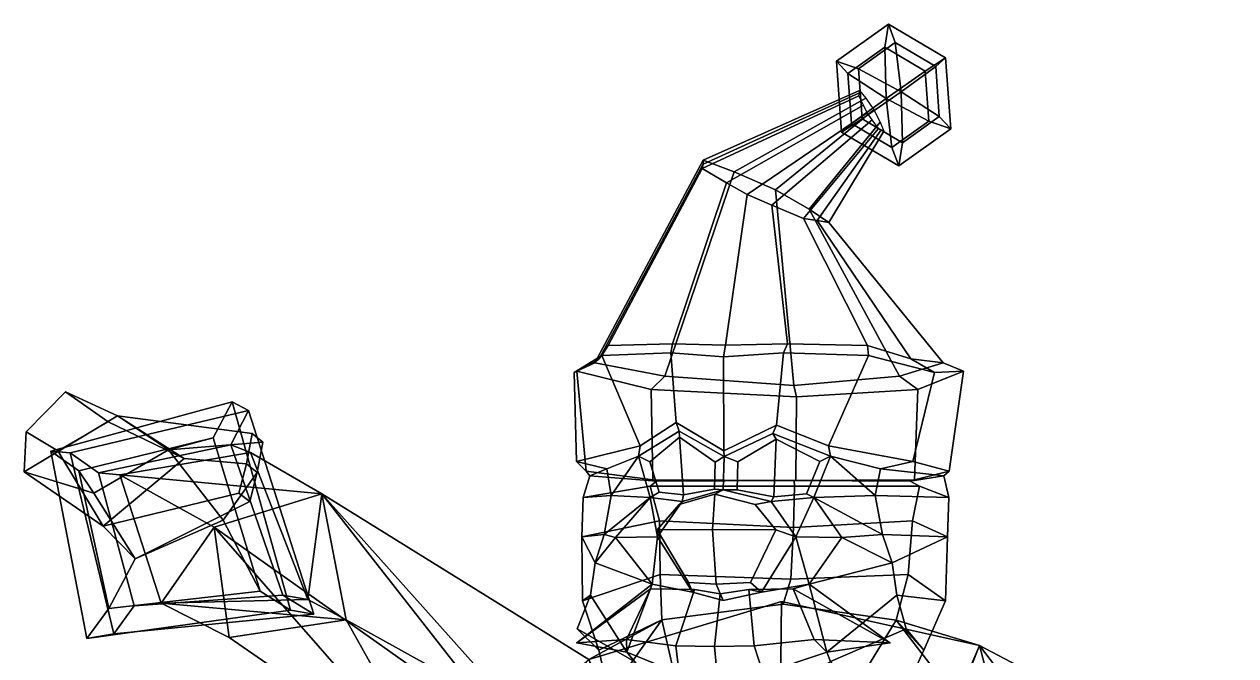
# Model space of a CAD drawing. Extents: x -251 to 174, y -153 to 348.
# Drawn here: x -250.7 to 148, y 140.1 to 347.9 of the extents above; entities that cross this region are included whole.
import ezdxf

# ---------------------------------------------------------------- set-up
doc = ezdxf.new("R2010")
doc.units = 0

msp = doc.modelspace()

# ---------------------------------------------------------------- linework, layer by layer
for p in [(-68.885201, 144.288254, 84.711647), (34.147015, 144.288254, 106.362289)]:
    msp.add_point(p)
for points in [[(16.60026, 335.688568, 54.232018), (20.367523, 331.656921, 68.782089), (32.472191, 340.27594, 70.689133), (33.718914, 347.877747, 56.928993)], [(16.60026, 335.688568, 54.232018), (33.718914, 347.877747, 56.928993), (35.939133, 341.829742, 42.638439), (23.834465, 333.210693, 40.731392)], [(32.472191, 340.27594, 70.689133), (45.752136, 332.418335, 71.955933), (52.499546, 336.76535, 58.720512), (33.718914, 347.877747, 56.928993)], [(35.939133, 341.829742, 42.638439), (33.718914, 347.877747, 56.928993), (52.499546, 336.76535, 58.720512), (49.219082, 333.972107, 43.905239)], [(20.367523, 331.656921, 68.782089), (32.92939, 323.477448, 75.858376), (32.472191, 340.27594, 70.689133)], [(23.834465, 333.210693, 40.731392), (35.939133, 341.829742, 42.638439), (37.83239, 325.674896, 36.188686)], [(32.92939, 323.477448, 75.858376), (45.752136, 332.418335, 71.955933), (32.472191, 340.27594, 70.689133)], [(37.83239, 325.674896, 36.188686), (35.939133, 341.829742, 42.638439), (49.219082, 333.972107, 43.905239)], [(18.262318, 312.387024, 53.326569), (21.542753, 315.180237, 68.141838), (20.367523, 331.656921, 68.782089), (16.60026, 335.688568, 54.232018)], [(18.262318, 312.387024, 53.326569), (16.60026, 335.688568, 54.232018), (23.834465, 333.210693, 40.731392), (25.009697, 316.734009, 40.091145)], [(46.927338, 315.941589, 71.315674), (54.161575, 313.463776, 57.815063), (52.499546, 336.76535, 58.720512), (45.752136, 332.418335, 71.955933)], [(50.394279, 317.495361, 43.264984), (49.219082, 333.972107, 43.905239), (52.499546, 336.76535, 58.720512), (54.161575, 313.463776, 57.815063)], [(21.542753, 315.180237, 68.141838), (32.92939, 323.477448, 75.858376), (20.367523, 331.656921, 68.782089)], [(25.009697, 316.734009, 40.091145), (23.834465, 333.210693, 40.731392), (37.83239, 325.674896, 36.188686)], [(32.92939, 323.477448, 75.858376), (46.927338, 315.941589, 71.315674), (45.752136, 332.418335, 71.955933)], [(37.83239, 325.674896, 36.188686), (49.219082, 333.972107, 43.905239), (50.394279, 317.495361, 43.264984)], [(23.947805, 324.333191, 61.033344), (24.102413, 325.256683, 56.702782), (-27.31797, 301.8508, 50.221516), (-27.641996, 300.433929, 64.377243)], [(25.453449, 321.223785, 63.204411), (23.947805, 324.333191, 61.033344), (-27.641996, 300.433929, 64.377243), (-19.574299, 295.673004, 72.574875)], [(24.102413, 325.256683, 56.702782), (24.18375, 326.074646, 53.20768), (-27.282274, 303.105438, 38.76656), (-27.31797, 301.8508, 50.221516)], [(24.18375, 326.074646, 53.20768), (26.213503, 323.591064, 49.875671), (-17.099512, 299.306641, 29.203596), (-27.282274, 303.105438, 38.76656)], [(26.213503, 323.591064, 49.875671), (28.882095, 319.727509, 47.687321), (-3.469166, 293.394836, 23.851627), (-17.099512, 299.306641, 29.203596)], [(21.542753, 315.180237, 68.141838), (34.82267, 307.32254, 69.40863), (32.92939, 323.477448, 75.858376)], [(25.009697, 316.734009, 40.091145), (37.83239, 325.674896, 36.188686), (38.289616, 308.876343, 41.357941)], [(34.82267, 307.32254, 69.40863), (46.927338, 315.941589, 71.315674), (32.92939, 323.477448, 75.858376)], [(38.289616, 308.876343, 41.357941), (37.83239, 325.674896, 36.188686), (50.394279, 317.495361, 43.264984)], [(26.728287, 318.742218, 64.488617), (25.453449, 321.223785, 63.204411), (-19.574299, 295.673004, 72.574875), (-12.804711, 291.873779, 77.69101)], [(30.963217, 315.595215, 50.081543), (7.614894, 287.068115, 33.184387), (-3.469166, 293.394836, 23.851627), (28.882095, 319.727509, 47.687321)], [(26.728287, 318.742218, 64.488617), (-12.804711, 291.873779, 77.69101), (-4.676952, 288.295868, 74.974411), (28.316483, 316.404053, 63.328506)], [(28.316483, 316.404053, 63.328506), (-4.676952, 288.295868, 74.974411), (5.717985, 283.914124, 69.750587), (30.359058, 313.540253, 61.311234)], [(32.121017, 312.712738, 53.551716), (14.018085, 282.653564, 45.418877), (7.614894, 287.068115, 33.184387), (30.963217, 315.595215, 50.081543)], [(18.262318, 312.387024, 53.326569), (25.009697, 316.734009, 40.091145), (38.289616, 308.876343, 41.357941), (37.042923, 301.274597, 55.118084)], [(18.262318, 312.387024, 53.326569), (37.042923, 301.274597, 55.118084), (34.82267, 307.32254, 69.40863), (21.542753, 315.180237, 68.141838)], [(37.042923, 301.274597, 55.118084), (54.161575, 313.463776, 57.815063), (46.927338, 315.941589, 71.315674), (34.82267, 307.32254, 69.40863)], [(37.042923, 301.274597, 55.118084), (38.289616, 308.876343, 41.357941), (50.394279, 317.495361, 43.264984), (54.161575, 313.463776, 57.815063)], [(30.359058, 313.540253, 61.311234), (5.717985, 283.914124, 69.750587), (10.187278, 283.278229, 56.262554), (31.310318, 313.12262, 57.015202)], [(31.310318, 313.12262, 57.015202), (10.187278, 283.278229, 56.262554), (14.018085, 282.653564, 45.418877), (32.121017, 312.712738, 53.551716)], [(-39.903584, 232.039337, 9.385427), (-62.885845, 236.464981, 25.727177), (-27.282274, 303.105438, 38.76656), (-17.099512, 299.306641, 29.203596)], [(-62.885845, 236.464981, 25.727177), (-61.548069, 237.739258, 49.138252), (-27.31797, 301.8508, 50.221516), (-27.282274, 303.105438, 38.76656)], [(-61.548069, 237.739258, 49.138252), (-58.521019, 242.166031, 77.668503), (-27.641996, 300.433929, 64.377243), (-27.31797, 301.8508, 50.221516)], [(-58.521019, 242.166031, 77.668503), (-37.363564, 242.653656, 95.050522), (-19.574299, 295.673004, 72.574875), (-27.641996, 300.433929, 64.377243)], [(2.560421, 229.04715, -0.962865), (-39.903584, 232.039337, 9.385427), (-17.099512, 299.306641, 29.203596), (-3.469166, 293.394836, 23.851627)], [(-19.94198, 242.279831, 106.122742), (-12.804711, 291.873779, 77.69101), (-19.574299, 295.673004, 72.574875), (-37.363564, 242.653656, 95.050522)], [(-19.94198, 242.279831, 106.122742), (0.462636, 242.653656, 102.999115), (-4.676952, 288.295868, 74.974411), (-12.804711, 291.873779, 77.69101)], [(2.560421, 229.04715, -0.962865), (-3.469166, 293.394836, 23.851627), (7.614894, 287.068115, 33.184387), (37.267727, 232.039337, 25.601797)], [(26.826836, 242.166031, 95.603043), (5.717985, 283.914124, 69.750587), (-4.676952, 288.295868, 74.974411), (0.462636, 242.653656, 102.999115)], [(37.267727, 232.039337, 25.601797), (7.614894, 287.068115, 33.184387), (14.018085, 282.653564, 45.418877), (51.728695, 236.464981, 49.811668)], [(41.081192, 237.739258, 70.704224), (10.187278, 283.278229, 56.262554), (5.717985, 283.914124, 69.750587), (26.826836, 242.166031, 95.603043)], [(51.728695, 236.464981, 49.811668), (14.018085, 282.653564, 45.418877), (10.187278, 283.278229, 56.262554), (41.081192, 237.739258, 70.704224)], [(-60.580658, 238.872757, 81.569801), (-58.521019, 242.166031, 77.668503), (-61.548069, 237.739258, 49.138252), (-69.68602, 233.297241, 48.453224)], [(-37.930912, 239.779175, 99.596313), (-37.363564, 242.653656, 95.050522), (-58.521019, 242.166031, 77.668503), (-60.580658, 238.872757, 81.569801)], [(-36.122917, 216.790405, 102.185448), (-37.930912, 239.779175, 99.596313), (-60.580658, 238.872757, 81.569801), (-48.026466, 209.125778, 87.875732)], [(-20.598272, 238.388077, 109.245926), (-19.94198, 242.279831, 106.122742), (-37.363564, 242.653656, 95.050522), (-37.930912, 239.779175, 99.596313)], [(-20.523211, 207.539749, 108.888733), (-20.598272, 238.388077, 109.245926), (-37.930912, 239.779175, 99.596313), (-36.122917, 216.790405, 102.185448)], [(-20.598272, 238.388077, 109.245926), (-0.847666, 239.779175, 107.388802), (0.462636, 242.653656, 102.999115), (-19.94198, 242.279831, 106.122742)], [(-20.523211, 207.539749, 108.888733), (-3.158054, 215.929977, 109.107872), (-0.847666, 239.779175, 107.388802), (-20.598272, 238.388077, 109.245926)], [(-3.158054, 215.929977, 109.107872), (13.944991, 209.125778, 100.898094), (27.142014, 238.872757, 100.00338), (-0.847666, 239.779175, 107.388802)], [(-0.847666, 239.779175, 107.388802), (27.142014, 238.872757, 100.00338), (26.826836, 242.166031, 95.603043), (0.462636, 242.653656, 102.999115)], [(27.142014, 238.872757, 100.00338), (48.806557, 233.297241, 73.352623), (41.081192, 237.739258, 70.704224), (26.826836, 242.166031, 95.603043)], [(-48.026466, 209.125778, 87.875732), (-60.580658, 238.872757, 81.569801), (-69.68602, 233.297241, 48.453224), (-69.001564, 203.964401, 64.416466)], [(-69.68602, 233.297241, 48.453224), (-61.548069, 237.739258, 49.138252), (-62.885845, 236.464981, 25.727177), (-68.814362, 233.682846, 22.81164)], [(-68.814362, 233.682846, 22.81164), (-62.885845, 236.464981, 25.727177), (-39.903584, 232.039337, 9.385427), (-44.418079, 227.651337, 4.612117)], [(13.944991, 209.125778, 100.898094), (41.754856, 203.964401, 87.690239), (48.806557, 233.297241, 73.352623), (27.142014, 238.872757, 100.00338)], [(58.329281, 233.682846, 49.528931), (43.32164, 227.651337, 23.049278), (37.267727, 232.039337, 25.601797), (51.728695, 236.464981, 49.811668)], [(48.806557, 233.297241, 73.352623), (58.329281, 233.682846, 49.528931), (51.728695, 236.464981, 49.811668), (41.081192, 237.739258, 70.704224)], [(-69.001564, 203.964401, 64.416466), (-69.68602, 233.297241, 48.453224), (-68.814362, 233.682846, 22.81164), (-65.793213, 200.77388, 27.428215)], [(-65.793213, 200.77388, 27.428215), (-68.814362, 233.682846, 22.81164), (-44.418079, 227.651337, 4.612117), (-43.802486, 197.981216, 5.93472)], [(-44.418079, 227.651337, 4.612117), (-39.903584, 232.039337, 9.385427), (2.560421, 229.04715, -0.962865), (3.478807, 225.216034, -5.333326)], [(43.32164, 227.651337, 23.049278), (3.478807, 225.216034, -5.333326), (2.560421, 229.04715, -0.962865), (37.267727, 232.039337, 25.601797)], [(41.754856, 203.964401, 87.690239), (53.705505, 200.77388, 52.53904), (58.329281, 233.682846, 49.528931), (48.806557, 233.297241, 73.352623)], [(53.705505, 200.77388, 52.53904), (42.225777, 197.981216, 24.012243), (43.32164, 227.651337, 23.049278), (58.329281, 233.682846, 49.528931)], [(-43.802486, 197.981216, 5.93472), (-44.418079, 227.651337, 4.612117), (3.478807, 225.216034, -5.333326), (3.182171, 197.77095, -3.921686)], [(42.225777, 197.981216, 24.012243), (3.182171, 197.77095, -3.921686), (3.478807, 225.216034, -5.333326), (43.32164, 227.651337, 23.049278)], [(-249.99025, 213.714417, 196.077484), (-237.122879, 226.944199, 207.235046), (-220.018188, 219.050919, 147.768066), (-250.663239, 200.60878, 142.617752)], [(-239.597839, 207.504974, 213.576706), (-223.058472, 216.996857, 215.990356), (-237.122879, 226.944199, 207.235046), (-249.99025, 213.714417, 196.077484)], [(-241.904297, 207.381897, 129.790192), (-182.288712, 223.604858, 140.896866), (-176.842255, 220.822098, 108.68821), (-235.528549, 206.849197, 96.879097)], [(-241.904297, 207.381897, 129.790192), (-232.736069, 200.954971, 131.930222), (-188.534805, 211.77916, 139.994461), (-182.288712, 223.604858, 140.896866)], [(-223.058472, 216.996857, 215.990356), (-198.00856, 204.940826, 175.283005), (-220.018188, 219.050919, 147.768066), (-237.122879, 226.944199, 207.235046)], [(-163.073944, 155.092224, 148.088837), (-182.288712, 223.604858, 140.896866), (-188.534805, 211.77916, 139.994461), (-173.016113, 161.341599, 145.792847)], [(-155.410233, 153.705215, 115.476723), (-176.842255, 220.822098, 108.68821), (-182.288712, 223.604858, 140.896866), (-163.073944, 155.092224, 148.088837)], [(-235.528549, 206.849197, 96.879097), (-176.842255, 220.822098, 108.68821), (-182.737366, 209.491104, 107.842323), (-226.244904, 200.292496, 99.047775)], [(-155.410233, 153.705215, 115.476723), (-165.54921, 160.03186, 113.136887), (-182.737366, 209.491104, 107.842323), (-176.842255, 220.822098, 108.68821)], [(-250.663239, 200.60878, 142.617752), (-220.018188, 219.050919, 147.768066), (-203.229614, 207.82457, 123.616676), (-227.813248, 193.551941, 120.468842)], [(-239.597839, 207.504974, 213.576706), (-224.742737, 182.685913, 158.045807), (-198.00856, 204.940826, 175.283005), (-223.058472, 216.996857, 215.990356)], [(-175.701981, 213.199554, 180.950134), (-172.109634, 210.388748, 170.187088), (-203.229614, 207.82457, 123.616676), (-220.018188, 219.050919, 147.768066)], [(-177.56076, 203.230194, 183.618561), (-175.701981, 213.199554, 180.950134), (-220.018188, 219.050919, 147.768066), (-198.00856, 204.940826, 175.283005)], [(-36.122917, 216.790405, 102.185448), (-48.026466, 209.125778, 87.875732), (-48.605999, 205.736954, 87.369194), (-35.168003, 213.96315, 102.683731)], [(-20.523211, 207.539749, 108.888733), (-36.122917, 216.790405, 102.185448), (-35.168003, 213.96315, 102.683731), (-20.35272, 205.662903, 107.814117)], [(-20.523211, 207.539749, 108.888733), (-20.35272, 205.662903, 107.814117), (-4.327537, 213.15976, 109.160065), (-3.158054, 215.929977, 109.107872)], [(-3.158054, 215.929977, 109.107872), (-4.327537, 213.15976, 109.160065), (14.597737, 205.736954, 100.650497), (13.944991, 209.125778, 100.898094)], [(-239.597839, 207.504974, 213.576706), (-249.99025, 213.714417, 196.077484), (-250.663239, 200.60878, 142.617752), (-224.742737, 182.685913, 158.045807)], [(-227.813248, 193.551941, 120.468842), (-203.229614, 207.82457, 123.616676), (-188.534805, 211.77916, 139.994461), (-232.736069, 200.954971, 131.930222)], [(-185.259842, 184.627213, 134.23317), (-173.016113, 161.341599, 145.792847), (-188.534805, 211.77916, 139.994461), (-203.229614, 207.82457, 123.616676)], [(-177.56076, 203.230194, 183.618561), (-174.074936, 200.415665, 172.79924), (-172.109634, 210.388748, 170.187088), (-175.701981, 213.199554, 180.950134)], [(-35.087959, 212.005417, 100.426788), (-35.168003, 213.96315, 102.683731), (-48.605999, 205.736954, 87.369194), (-44.861164, 203.875641, 88.176247)], [(-33.795559, 192.964401, 98.703468), (-35.087959, 212.005417, 100.426788), (-44.861164, 203.875641, 88.176247), (-41.740864, 193.90303, 91.771599)], [(-35.087959, 212.005417, 100.426788), (-23.383511, 203.815704, 104.524185), (-20.35272, 205.662903, 107.814117), (-35.168003, 213.96315, 102.683731)], [(-23.383511, 203.815704, 104.524185), (-35.087959, 212.005417, 100.426788), (-33.795559, 192.964401, 98.703468), (-23.549593, 194.901428, 105.314545)], [(-3.228656, 211.327026, 106.909927), (-4.327537, 213.15976, 109.160065), (-20.35272, 205.662903, 107.814117), (-15.869341, 203.931366, 106.290306)], [(-15.869341, 203.931366, 106.290306), (-16.076239, 194.637573, 107.27491), (-4.042614, 192.36908, 104.300507), (-3.228656, 211.327026, 106.909927)], [(-3.228656, 211.327026, 106.909927), (11.109548, 204.004852, 97.34874), (14.597737, 205.736954, 100.650497), (-4.327537, 213.15976, 109.160065)], [(-4.042614, 192.36908, 104.300507), (6.73774, 193.373718, 100.068336), (11.109548, 204.004852, 97.34874), (-3.228656, 211.327026, 106.909927)], [(-221.181656, 147.268127, 101.925743), (-230.107834, 145.690384, 135.304352), (-241.904297, 207.381897, 129.790192), (-235.528549, 206.849197, 96.879097)], [(-230.107834, 145.690384, 135.304352), (-222.87706, 155.63562, 136.477432), (-232.736069, 200.954971, 131.930222), (-241.904297, 207.381897, 129.790192)], [(-226.244904, 200.292496, 99.047775), (-182.737366, 209.491104, 107.842323), (-176.259842, 206.934494, 71.918167), (-219.165771, 199.569901, 63.186707)], [(-174.074936, 200.415665, 172.79924), (-185.259842, 184.627213, 134.23317), (-203.229614, 207.82457, 123.616676), (-172.109634, 210.388748, 170.187088)], [(-176.259842, 206.934494, 71.918167), (-182.737366, 209.491104, 107.842323), (-165.54921, 160.03186, 113.136887), (-157.405945, 158.603439, 77.52282)], [(-58.998161, 201.552902, 67.982437), (-48.605999, 205.736954, 87.369194), (-48.026466, 209.125778, 87.875732), (-69.001564, 203.964401, 64.416466)], [(31.056265, 201.552902, 86.905991), (41.754856, 203.964401, 87.690239), (13.944991, 209.125778, 100.898094), (14.597737, 205.736954, 100.650497)], [(-221.181656, 147.268127, 101.925743), (-235.528549, 206.849197, 96.879097), (-226.244904, 200.292496, 99.047775), (-214.475311, 156.467789, 103.014587)], [(-180.055786, 193.616898, 185.991074), (-177.56076, 203.230194, 183.618561), (-198.00856, 204.940826, 175.283005), (-224.742737, 182.685913, 158.045807)], [(-219.165771, 199.569901, 63.186707), (-176.259842, 206.934494, 71.918167), (-152.708481, 193.38707, 26.073833)], [(-157.405945, 158.603439, 77.52282), (-152.708481, 193.38707, 26.073833), (-176.259842, 206.934494, 71.918167)], [(-69.001564, 203.964401, 64.416466), (-65.793213, 200.77388, 27.428215), (-64.563927, 199.226501, 28.809298), (-58.998161, 201.552902, 67.982437)], [(-57.500027, 192.745911, 68.912224), (-48.605999, 205.736954, 87.369194), (-58.998161, 201.552902, 67.982437)], [(-44.758251, 192.099197, 92.163612), (-48.605999, 205.736954, 87.369194), (-57.500027, 192.745911, 68.912224)], [(-41.740864, 193.90303, 91.771599), (-44.861164, 203.875641, 88.176247), (-48.605999, 205.736954, 87.369194), (-44.758251, 192.099197, 92.163612)], [(-23.549593, 194.901428, 105.314545), (-20.6649, 194.643753, 109.233925), (-20.35272, 205.662903, 107.814117), (-23.383511, 203.815704, 104.524185)], [(-16.076239, 194.637573, 107.27491), (-15.869341, 203.931366, 106.290306), (-20.35272, 205.662903, 107.814117), (-20.6649, 194.643753, 109.233925)], [(6.73774, 193.373718, 100.068336), (9.12528, 192.099197, 103.486412), (14.597737, 205.736954, 100.650497), (11.109548, 204.004852, 97.34874)], [(9.12528, 192.099197, 103.486412), (29.284111, 192.745911, 87.148582), (14.597737, 205.736954, 100.650497)], [(29.284111, 192.745911, 87.148582), (31.056265, 201.552902, 86.905991), (14.597737, 205.736954, 100.650497)], [(41.754856, 203.964401, 87.690239), (31.056265, 201.552902, 86.905991), (51.918343, 199.226501, 53.286263), (53.705505, 200.77388, 52.53904)], [(-224.742737, 182.685913, 158.045807), (-250.663239, 200.60878, 142.617752), (-227.813248, 193.551941, 120.468842), (-214.12706, 171.935776, 129.662796)], [(-214.12706, 171.935776, 129.662796), (-227.813248, 193.551941, 120.468842), (-232.736069, 200.954971, 131.930222), (-222.87706, 155.63562, 136.477432)], [(-205.554413, 157.351456, 67.484093), (-214.475311, 156.467789, 103.014587), (-226.244904, 200.292496, 99.047775), (-219.165771, 199.569901, 63.186707)], [(-219.165771, 199.569901, 63.186707), (-152.708481, 193.38707, 26.073833), (-188.142914, 182.398254, 2.842585)], [(-205.554413, 157.351456, 67.484093), (-219.165771, 199.569901, 63.186707), (-188.142914, 182.398254, 2.842585)], [(-176.462692, 190.797516, 175.191299), (-214.12706, 171.935776, 129.662796), (-185.259842, 184.627213, 134.23317), (-174.074936, 200.415665, 172.79924)], [(-180.055786, 193.616898, 185.991074), (-176.462692, 190.797516, 175.191299), (-174.074936, 200.415665, 172.79924), (-177.56076, 203.230194, 183.618561)], [(-58.998161, 201.552902, 67.982437), (-64.563927, 199.226501, 28.809298), (-66.717087, 192.128128, 29.5336), (-57.500027, 192.745911, 68.912224)], [(-65.793213, 200.77388, 27.428215), (-43.802486, 197.981216, 5.93472), (-42.596466, 197.528778, 6.336473), (-64.563927, 199.226501, 28.809298)], [(31.056265, 201.552902, 86.905991), (29.284111, 192.745911, 87.148582), (53.571365, 192.128128, 54.810375), (51.918343, 199.226501, 53.286263)], [(53.705505, 200.77388, 52.53904), (51.918343, 199.226501, 53.286263), (40.854088, 197.528778, 23.87233), (42.225777, 197.981216, 24.012243)], [(-67.178268, 179.223236, 31.621109), (-66.717087, 192.128128, 29.5336), (-44.68734, 195.871887, 3.368908), (-41.647038, 184.448059, 2.411558)], [(-66.717087, 192.128128, 29.5336), (-64.563927, 199.226501, 28.809298), (-42.596466, 197.528778, 6.336473), (-44.68734, 195.871887, 3.368908)], [(-44.68734, 195.871887, 3.368908), (-42.596466, 197.528778, 6.336473), (2.677992, 197.685959, -1.785644), (2.763051, 195.874313, -2.256249)], [(-41.647038, 184.448059, 2.411558), (-44.68734, 195.871887, 3.368908), (2.763051, 195.874313, -2.256249), (2.47396, 182.306244, -0.880545)], [(-43.802486, 197.981216, 5.93472), (3.182171, 197.77095, -3.921686), (2.677992, 197.685959, -1.785644), (-42.596466, 197.528778, 6.336473)], [(41.538235, 184.448059, 19.89167), (2.47396, 182.306244, -0.880545), (2.763051, 195.874313, -2.256249), (43.936058, 195.871887, 21.991758)], [(42.225777, 197.981216, 24.012243), (40.854088, 197.528778, 23.87233), (2.677992, 197.685959, -1.785644), (3.182171, 197.77095, -3.921686)], [(43.936058, 195.871887, 21.991758), (2.763051, 195.874313, -2.256249), (2.677992, 197.685959, -1.785644), (40.854088, 197.528778, 23.87233)], [(53.571365, 192.128128, 54.810375), (43.936058, 195.871887, 21.991758), (40.854088, 197.528778, 23.87233), (51.918343, 199.226501, 53.286263)], [(53.153336, 179.223236, 56.906956), (41.538235, 184.448059, 19.89167), (43.936058, 195.871887, 21.991758), (53.571365, 192.128128, 54.810375)], [(-180.055786, 193.616898, 185.991074), (-224.742737, 182.685913, 158.045807), (-214.12706, 171.935776, 129.662796), (-176.462692, 190.797516, 175.191299)], [(-89.472061, 112.4664, -41.217873), (-188.142914, 182.398254, 2.842585), (-152.708481, 193.38707, 26.073833)], [(-157.405945, 158.603439, 77.52282), (-144.688171, 151.888489, 56.458202), (-152.708481, 193.38707, 26.073833)], [(-87.108925, 119.967316, 33.907375), (-64.87886, 138.861862, -21.617037), (-152.708481, 193.38707, 26.073833)], [(-87.108925, 119.967316, 33.907375), (-152.708481, 193.38707, 26.073833), (-144.688171, 151.888489, 56.458202)], [(-89.472061, 112.4664, -41.217873), (-152.708481, 193.38707, 26.073833), (-64.87886, 138.861862, -21.617037)], [(-57.500027, 192.745911, 68.912224), (-66.717087, 192.128128, 29.5336), (-67.178268, 179.223236, 31.621109), (-59.873589, 179.945206, 68.188202)], [(-59.873589, 179.945206, 68.188202), (-44.758251, 192.099197, 92.163612), (-57.500027, 192.745911, 68.912224)], [(-56.133587, 179.031647, 92.988731), (-44.758251, 192.099197, 92.163612), (-59.873589, 179.945206, 68.188202)], [(-56.133587, 179.031647, 92.988731), (-42.270725, 179.166458, 99.041306), (-44.758251, 192.099197, 92.163612)], [(-33.795559, 192.964401, 98.703468), (-41.740864, 193.90303, 91.771599), (-44.758251, 192.099197, 92.163612), (-34.217751, 190.816147, 100.874535)], [(-42.270725, 179.166458, 99.041306), (-34.217751, 190.816147, 100.874535), (-44.758251, 192.099197, 92.163612)], [(-24.250538, 181.648529, 127.569313), (-23.403324, 193.217377, 123.537544), (-35.172298, 189.878647, 117.409065), (-42.422512, 181.503021, 117.078979)], [(-23.403324, 193.217377, 123.537544), (-20.6649, 194.643753, 109.233925), (-34.217751, 190.816147, 100.874535), (-35.172298, 189.878647, 117.409065)], [(-33.795559, 192.964401, 98.703468), (-34.217751, 190.816147, 100.874535), (-20.6649, 194.643753, 109.233925), (-23.549593, 194.901428, 105.314545)], [(-24.250538, 181.648529, 127.569313), (-3.393203, 181.503021, 125.280396), (-10.16306, 189.878647, 122.664375), (-23.403324, 193.217377, 123.537544)], [(-23.403324, 193.217377, 123.537544), (-10.16306, 189.878647, 122.664375), (-4.893706, 190.816147, 107.03653), (-20.6649, 194.643753, 109.233925)], [(-4.042614, 192.36908, 104.300507), (-16.076239, 194.637573, 107.27491), (-20.6649, 194.643753, 109.233925), (-4.893706, 190.816147, 107.03653)], [(-4.042614, 192.36908, 104.300507), (-4.893706, 190.816147, 107.03653), (9.12528, 192.099197, 103.486412), (6.73774, 193.373718, 100.068336)], [(3.216028, 179.166458, 108.599655), (9.12528, 192.099197, 103.486412), (-4.893706, 190.816147, 107.03653)], [(18.342533, 179.031647, 108.638748), (9.12528, 192.099197, 103.486412), (3.216028, 179.166458, 108.599655)], [(31.748343, 179.945206, 87.441147), (29.284111, 192.745911, 87.148582), (9.12528, 192.099197, 103.486412)], [(18.342533, 179.031647, 108.638748), (31.748343, 179.945206, 87.441147), (9.12528, 192.099197, 103.486412)], [(29.284111, 192.745911, 87.148582), (31.748343, 179.945206, 87.441147), (53.153336, 179.223236, 56.906956), (53.571365, 192.128128, 54.810375)], [(-42.422512, 181.503021, 117.078979), (-35.172298, 189.878647, 117.409065), (-34.217751, 190.816147, 100.874535), (-42.270725, 179.166458, 99.041306)], [(-3.393203, 181.503021, 125.280396), (3.216028, 179.166458, 108.599655), (-4.893706, 190.816147, 107.03653), (-10.16306, 189.878647, 122.664375)], [(-214.12706, 171.935776, 129.662796), (-222.87706, 155.63562, 136.477432), (-173.016113, 161.341599, 145.792847), (-185.259842, 184.627213, 134.23317)], [(-67.006859, 158.152084, 32.953293), (-67.178268, 179.223236, 31.621109), (-41.647038, 184.448059, 2.411558), (-41.448647, 166.854721, 5.369524)], [(-41.448647, 166.854721, 5.369524), (-41.647038, 184.448059, 2.411558), (2.47396, 182.306244, -0.880545), (1.569927, 165.318695, 3.421622)], [(40.166046, 166.854721, 22.5196), (1.569927, 165.318695, 3.421622), (2.47396, 182.306244, -0.880545), (41.538235, 184.448059, 19.89167)], [(52.46022, 158.152084, 58.057472), (40.166046, 166.854721, 22.5196), (41.538235, 184.448059, 19.89167), (53.153336, 179.223236, 56.906956)], [(-205.554413, 157.351456, 67.484093), (-188.142914, 182.398254, 2.842585), (-183.225784, 146.125473, 27.657612)], [(-115.228775, 99.149605, -1.764535), (-188.142914, 182.398254, 2.842585), (-89.472061, 112.4664, -41.217873)], [(-183.225784, 146.125473, 27.657612), (-188.142914, 182.398254, 2.842585), (-115.228775, 99.149605, -1.764535)], [(-59.873589, 179.945206, 68.188202), (-67.178268, 179.223236, 31.621109), (-62.784962, 170.641037, 66.950432)], [(-62.784962, 170.641037, 66.950432), (-56.133587, 179.031647, 92.988731), (-59.873589, 179.945206, 68.188202)], [(-22.970608, 163.646805, 121.47831), (-24.250538, 181.648529, 127.569313), (-42.422512, 181.503021, 117.078979), (-32.061077, 164.182419, 114.161095)], [(-32.061077, 164.182419, 114.161095), (-42.422512, 181.503021, 117.078979), (-42.270725, 179.166458, 99.041306), (-30.814943, 161.003052, 101.093544)], [(-22.970608, 163.646805, 121.47831), (-11.703842, 164.182419, 118.43885), (-3.393203, 181.503021, 125.280396), (-24.250538, 181.648529, 127.569313)], [(-11.703842, 164.182419, 118.43885), (-8.096862, 161.003052, 105.867401), (3.216028, 179.166458, 108.599655), (-3.393203, 181.503021, 125.280396)], [(34.911674, 170.641037, 87.479889), (31.748343, 179.945206, 87.441147), (18.342533, 179.031647, 108.638748)], [(31.748343, 179.945206, 87.441147), (34.911674, 170.641037, 87.479889), (53.153336, 179.223236, 56.906956)], [(-64.401291, 159.958664, 66.738152), (-62.784962, 170.641037, 66.950432), (-67.178268, 179.223236, 31.621109), (-67.006859, 158.152084, 32.953293)], [(-44.079002, 163.593185, 92.214119), (-56.133587, 179.031647, 92.988731), (-62.784962, 170.641037, 66.950432)], [(-44.079002, 163.593185, 92.214119), (-42.270725, 179.166458, 99.041306), (-56.133587, 179.031647, 92.988731)], [(-30.814943, 161.003052, 101.093544), (-42.270725, 179.166458, 99.041306), (-44.079002, 163.593185, 92.214119)], [(-8.096862, 161.003052, 105.867401), (7.619287, 163.593185, 103.077713), (3.216028, 179.166458, 108.599655)], [(7.619287, 163.593185, 103.077713), (18.342533, 179.031647, 108.638748), (3.216028, 179.166458, 108.599655)], [(7.619287, 163.593185, 103.077713), (34.911674, 170.641037, 87.479889), (18.342533, 179.031647, 108.638748)], [(36.476738, 159.958664, 87.936134), (52.46022, 158.152084, 58.057472), (53.153336, 179.223236, 56.906956), (34.911674, 170.641037, 87.479889)], [(-64.401291, 159.958664, 66.738152), (-52.409637, 141.254669, 96.869667), (-44.079002, 163.593185, 92.214119), (-62.784962, 170.641037, 66.950432)], [(36.476738, 159.958664, 87.936134), (34.911674, 170.641037, 87.479889), (7.619287, 163.593185, 103.077713), (13.371485, 141.254669, 110.692566)], [(-44.647808, 162.135315, 106.568405), (-44.079002, 163.593185, 92.214119), (-68.885201, 144.288254, 84.711647)], [(-68.885201, 144.288254, 84.711647), (-44.079002, 163.593185, 92.214119), (-52.409637, 141.254669, 96.869667)], [(-61.57539, 141.897568, 38.257587), (-67.006859, 158.152084, 32.953293), (-41.448647, 166.854721, 5.369524), (-40.920048, 151.909851, 10.519387)], [(-44.647808, 162.135315, 106.568405), (-30.112228, 161.878403, 109.742584), (-30.814943, 161.003052, 101.093544), (-44.079002, 163.593185, 92.214119)], [(-40.920048, 151.909851, 10.519387), (-41.448647, 166.854721, 5.369524), (1.569927, 165.318695, 3.421622), (-0.929868, 156.988342, -6.382339)], [(-22.970608, 163.646805, 121.47831), (-32.061077, 164.182419, 114.161095), (-30.814943, 161.003052, 101.093544), (-20.685173, 158.249634, 109.330399)], [(-22.970608, 163.646805, 121.47831), (-20.685173, 158.249634, 109.330399), (-8.096862, 161.003052, 105.867401), (-11.703842, 164.182419, 118.43885)], [(2.362433, 162.135315, 116.446884), (7.619287, 163.593185, 103.077713), (-8.096862, 161.003052, 105.867401), (-12.22135, 161.878403, 113.502083)], [(36.240299, 151.775574, 16.216881), (-0.929868, 156.988342, -6.382339), (1.569927, 165.318695, 3.421622), (40.166046, 166.854721, 22.5196)], [(2.362433, 162.135315, 116.446884), (34.147015, 144.288254, 106.362289), (7.619287, 163.593185, 103.077713)], [(34.147015, 144.288254, 106.362289), (13.371485, 141.254669, 110.692566), (7.619287, 163.593185, 103.077713)], [(45.353172, 141.897568, 60.726986), (36.240299, 151.775574, 16.216881), (40.166046, 166.854721, 22.5196), (52.46022, 158.152084, 58.057472)], [(-230.107834, 145.690384, 135.304352), (-163.073944, 155.092224, 148.088837), (-173.016113, 161.341599, 145.792847), (-222.87706, 155.63562, 136.477432)], [(-221.181656, 147.268127, 101.925743), (-214.475311, 156.467789, 103.014587), (-165.54921, 160.03186, 113.136887), (-155.410233, 153.705215, 115.476723)], [(-157.405945, 158.603439, 77.52282), (-165.54921, 160.03186, 113.136887), (-214.475311, 156.467789, 103.014587), (-205.554413, 157.351456, 67.484093)], [(-52.535263, 145.462173, 107.2976), (-44.647808, 162.135315, 106.568405), (-68.885201, 144.288254, 84.711647)], [(-64.401291, 159.958664, 66.738152), (-68.737663, 148.940704, 69.046944), (-49.853664, 138.15094, 88.069008), (-52.409637, 141.254669, 96.869667)], [(-61.57539, 141.897568, 38.257587), (-68.737663, 148.940704, 69.046944), (-64.401291, 159.958664, 66.738152), (-67.006859, 158.152084, 32.953293)], [(-30.112228, 161.878403, 109.742584), (-44.647808, 162.135315, 106.568405), (-52.535263, 145.462173, 107.2976), (-36.294228, 143.277603, 119.664276)], [(-36.294228, 143.277603, 119.664276), (-23.567049, 143.075333, 123.044823), (-21.737444, 160.482864, 114.337997), (-30.112228, 161.878403, 109.742584)], [(-21.737444, 160.482864, 114.337997), (-20.685173, 158.249634, 109.330399), (-30.814943, 161.003052, 101.093544), (-30.112228, 161.878403, 109.742584)], [(-10.555659, 143.277603, 125.072845), (-12.22135, 161.878403, 113.502083), (-21.737444, 160.482864, 114.337997), (-23.567049, 143.075333, 123.044823)], [(-21.737444, 160.482864, 114.337997), (-12.22135, 161.878403, 113.502083), (-8.096862, 161.003052, 105.867401), (-20.685173, 158.249634, 109.330399)], [(-12.22135, 161.878403, 113.502083), (-10.555659, 143.277603, 125.072845), (9.289283, 145.462173, 120.289078), (2.362433, 162.135315, 116.446884)], [(9.289283, 145.462173, 120.289078), (34.147015, 144.288254, 106.362289), (2.362433, 162.135315, 116.446884)], [(36.476738, 159.958664, 87.936134), (13.371485, 141.254669, 110.692566), (14.573924, 138.15094, 101.607483), (39.517067, 148.940704, 91.795021)], [(45.353172, 141.897568, 60.726986), (52.46022, 158.152084, 58.057472), (36.476738, 159.958664, 87.936134), (39.517067, 148.940704, 91.795021)], [(-205.554413, 157.351456, 67.484093), (-144.688171, 151.888489, 56.458202), (-157.405945, 158.603439, 77.52282)], [(-205.554413, 157.351456, 67.484093), (-183.225784, 146.125473, 27.657612), (-144.688171, 151.888489, 56.458202)], [(-1.534063, 157.888382, -25.7314), (-1.822662, 128.579041, -61.088802), (-59.351532, 124.044281, -55.469215), (-64.87886, 138.861862, -21.617037)], [(-1.534063, 157.888382, -25.7314), (-64.87886, 138.861862, -21.617037), (-40.920048, 151.909851, 10.519387), (-0.929868, 156.988342, -6.382339)], [(-1.534063, 157.888382, -25.7314), (63.657452, 143.408295, -23.351297), (55.809704, 123.796379, -55.656818), (-1.822662, 128.579041, -61.088802)], [(-0.929868, 156.988342, -6.382339), (36.240299, 151.775574, 16.216881), (63.657452, 143.408295, -23.351297), (-1.534063, 157.888382, -25.7314)], [(-221.181656, 147.268127, 101.925743), (-155.410233, 153.705215, 115.476723), (-163.073944, 155.092224, 148.088837), (-230.107834, 145.690384, 135.304352)], [(-183.225784, 146.125473, 27.657612), (-115.228775, 99.149605, -1.764535), (-144.688171, 151.888489, 56.458202)], [(-115.228775, 99.149605, -1.764535), (-87.108925, 119.967316, 33.907375), (-144.688171, 151.888489, 56.458202)], [(-64.87886, 138.861862, -21.617037), (-59.07159, 126.246033, 39.406235), (-40.920048, 151.909851, 10.519387)], [(-54.889816, 112.844452, 56.050571), (-61.57539, 141.897568, 38.257587), (-40.920048, 151.909851, 10.519387), (-37.278725, 136.121933, 35.767651)], [(-59.07159, 126.246033, 39.406235), (-37.278725, 136.121933, 35.767651), (-40.920048, 151.909851, 10.519387)], [(32.071438, 112.844452, 74.32415), (26.526325, 135.968964, 42.258026), (36.240299, 151.775574, 16.216881), (45.353172, 141.897568, 60.726986)], [(56.140179, 125.934425, 39.170391), (36.240299, 151.775574, 16.216881), (26.526325, 135.968964, 42.258026)], [(63.657452, 143.408295, -23.351297), (36.240299, 151.775574, 16.216881), (56.140179, 125.934425, 39.170391)], [(-49.853664, 138.15094, 88.069008), (-68.737663, 148.940704, 69.046944), (-61.57539, 141.897568, 38.257587), (-54.889816, 112.844452, 56.050571)], [(14.573924, 138.15094, 101.607483), (32.071438, 112.844452, 74.32415), (45.353172, 141.897568, 60.726986), (39.517067, 148.940704, 91.795021)], [(-52.409637, 141.254669, 96.869667), (-52.535263, 145.462173, 107.2976), (-68.885201, 144.288254, 84.711647)], [(-36.294228, 143.277603, 119.664276), (-52.535263, 145.462173, 107.2976), (-52.409637, 141.254669, 96.869667), (-35.214642, 134.23909, 109.596237)], [(-10.555659, 143.277603, 125.072845), (-7.491586, 134.23909, 115.421814), (13.371485, 141.254669, 110.692566), (9.289283, 145.462173, 120.289078)], [(13.371485, 141.254669, 110.692566), (34.147015, 144.288254, 106.362289), (9.289283, 145.462173, 120.289078)], [(-38.783726, 125.285423, 110.916344), (-35.214642, 134.23909, 109.596237), (-52.409637, 141.254669, 96.869667), (-49.853664, 138.15094, 88.069008)], [(-23.567049, 143.075333, 123.044823), (-36.294228, 143.277603, 119.664276), (-35.214642, 134.23909, 109.596237), (-22.488911, 131.312531, 117.914124)], [(-23.567049, 143.075333, 123.044823), (-22.488911, 131.312531, 117.914124), (-7.491586, 134.23909, 115.421814), (-10.555659, 143.277603, 125.072845)], [(-4.755709, 125.285423, 118.066803), (14.573924, 138.15094, 101.607483), (13.371485, 141.254669, 110.692566), (-7.491586, 134.23909, 115.421814)], [(87.115936, 112.610779, -41.378227), (55.809704, 123.796379, -55.656818), (63.657452, 143.408295, -23.351297)], [(70.746117, 116.317085, 27.752127), (63.657452, 143.408295, -23.351297), (56.140179, 125.934425, 39.170391)], [(70.746117, 116.317085, 27.752127), (147.953568, 99.058075, 62.444485), (63.657452, 143.408295, -23.351297)], [(87.115936, 112.610779, -41.378227), (63.657452, 143.408295, -23.351297), (147.953568, 99.058075, 62.444485)]]:
    msp.add_3dface(points)

doc.saveas('drawing.dxf')
